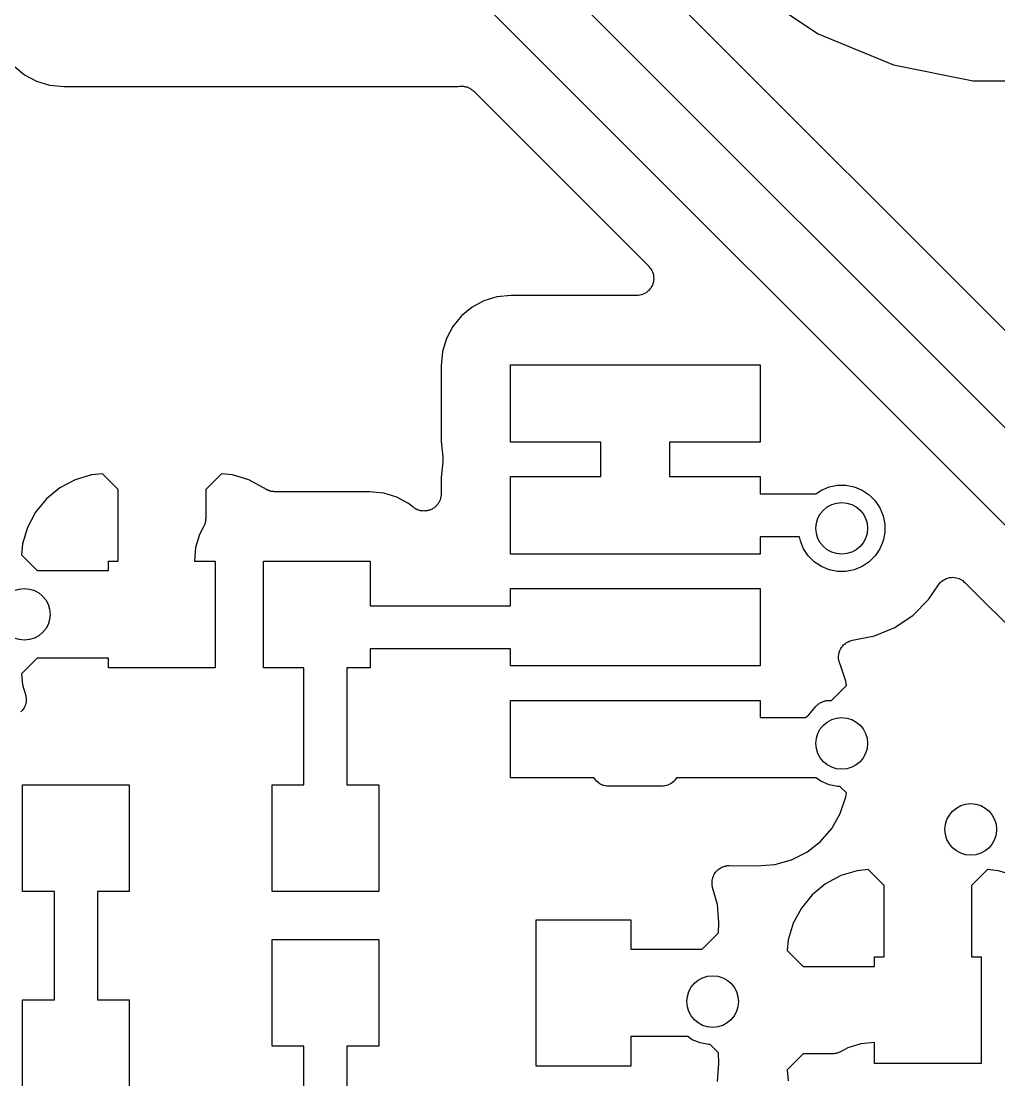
# Model space of a CAD drawing. Extents: x 4.8 to 7.88, y -6.14 to -3.94.
# Drawn here: x 5.8556 to 6.0792, y -5.3033 to -5.0611 of the extents above; entities that cross this region are included whole.
import ezdxf

# ---------------------------------------------------------------- set-up
doc = ezdxf.new("R2010")
doc.units = 0
doc.header["$MEASUREMENT"] = 0
doc.layers.add('BLACK', color=7, linetype='CONTINUOUS')

msp = doc.modelspace()

# ---------------------------------------------------------------- linework, layer by layer
at = {"layer": 'BLACK', "linetype": 'CONTINUOUS'}
for p, q in [((6.11818, -5.16942), (5.97271, -5.02394)), ((5.96057, -5.03408), (6.11842, -5.19193)), ((6.10932, -5.2051), (5.95571, -5.05149)), ((6.02244, -5.05371), (6.03792, -5.06405)), ((6.03792, -5.06405), (6.05512, -5.07117)), ((5.85397, -5.07143), (5.85637, -5.07339)), ((6.05512, -5.07117), (6.07337, -5.0748)), ((5.85637, -5.07339), (5.8591, -5.07486)), ((5.8591, -5.07486), (5.86207, -5.07576)), ((5.86207, -5.07576), (5.86535, -5.07608)), ((5.86535, -5.07608), (5.95552, -5.07608)), ((5.95552, -5.07608), (5.95595, -5.07604)), ((5.95595, -5.07604), (5.956, -5.07603)), ((5.956, -5.07603), (5.95618, -5.07603)), ((5.95618, -5.07603), (5.95635, -5.07602)), ((5.95635, -5.07602), (5.95656, -5.07604)), ((5.95656, -5.07604), (5.95677, -5.07604)), ((5.95677, -5.07604), (5.95694, -5.07608)), ((5.95694, -5.07608), (5.95711, -5.0761)), ((5.95711, -5.0761), (5.95732, -5.07616)), ((5.95732, -5.07616), (5.95752, -5.0762)), ((5.95752, -5.0762), (5.95768, -5.07627)), ((5.95768, -5.07627), (5.95785, -5.07632)), ((5.95785, -5.07632), (5.95803, -5.07642)), ((6.07337, -5.0748), (6.09198, -5.0748)), ((5.95803, -5.07642), (5.95823, -5.0765)), ((5.95823, -5.0765), (5.95837, -5.0766)), ((5.95837, -5.0766), (5.95852, -5.07668)), ((5.95852, -5.07668), (5.95869, -5.07682)), ((5.95869, -5.07682), (5.95886, -5.07694)), ((5.95886, -5.07694), (5.95899, -5.07706)), ((5.95899, -5.07706), (5.95912, -5.07717)), ((5.95912, -5.07717), (5.99915, -5.1172)), ((5.99915, -5.1172), (5.99918, -5.11723)), ((5.99918, -5.11723), (5.99918, -5.11723)), ((5.99918, -5.11723), (5.99918, -5.11723)), ((5.99918, -5.11723), (5.99919, -5.11724)), ((5.99919, -5.11724), (5.99942, -5.11754)), ((5.99942, -5.11754), (5.99966, -5.11783)), ((5.99966, -5.11783), (5.99966, -5.11783)), ((5.99966, -5.11783), (5.99967, -5.11784)), ((5.99967, -5.11784), (5.99984, -5.11818)), ((5.99984, -5.11818), (6.00001, -5.11851)), ((6.00001, -5.11851), (6.00002, -5.11852)), ((6.00002, -5.11852), (6.00002, -5.11852)), ((6.00002, -5.11852), (6.00013, -5.11889)), ((6.00013, -5.11889), (6.00023, -5.11925)), ((6.00023, -5.11925), (6.00023, -5.11925)), ((6.00023, -5.11925), (6.00023, -5.11926)), ((6.00023, -5.11926), (6.00027, -5.11962)), ((6.00027, -5.11962), (6.0003, -5.12001)), ((5.99962, -5.1222), (5.99937, -5.12249)), ((5.99963, -5.12219), (5.99962, -5.12219)), ((5.99962, -5.12219), (5.99962, -5.1222)), ((5.99981, -5.12186), (5.99963, -5.12219)), ((5.99999, -5.12152), (5.99981, -5.12186)), ((6.0001, -5.12115), (5.99999, -5.12151)), ((5.99999, -5.12151), (5.99999, -5.12152)), ((5.99999, -5.12152), (5.99999, -5.12152)), ((6.00022, -5.12079), (6.0001, -5.12115)), ((6.00026, -5.12039), (6.00022, -5.12078)), ((6.00022, -5.12078), (6.00022, -5.12078)), ((6.00022, -5.12078), (6.00022, -5.12079)), ((6.0003, -5.12002), (6.00026, -5.12039)), ((6.0003, -5.12001), (6.0003, -5.12002)), ((6.0003, -5.12002), (6.0003, -5.12002)), ((5.96443, -5.12424), (5.96146, -5.12514)), ((5.96771, -5.12392), (5.96443, -5.12424)), ((5.99636, -5.12392), (5.96771, -5.12392)), ((5.99674, -5.12388), (5.99636, -5.12392)), ((5.99711, -5.12385), (5.99674, -5.12388)), ((5.99712, -5.12385), (5.99711, -5.12385)), ((5.99713, -5.12385), (5.99712, -5.12385)), ((5.99749, -5.12374), (5.99713, -5.12385)), ((5.99785, -5.12363), (5.99749, -5.12374)), ((5.99786, -5.12363), (5.99785, -5.12363)), ((5.99819, -5.12345), (5.99786, -5.12362)), ((5.99786, -5.12362), (5.99786, -5.12363)), ((5.99853, -5.12327), (5.99819, -5.12345)), ((5.99854, -5.12327), (5.99853, -5.12327)), ((5.99882, -5.12303), (5.99854, -5.12326)), ((5.99854, -5.12326), (5.99854, -5.12327)), ((5.99913, -5.12279), (5.99882, -5.12303)), ((5.99914, -5.12278), (5.99913, -5.12278)), ((5.99913, -5.12278), (5.99913, -5.12279)), ((5.99937, -5.12249), (5.99914, -5.12278)), ((5.95873, -5.12661), (5.95633, -5.12857)), ((5.96146, -5.12514), (5.95873, -5.12661)), ((5.95633, -5.12857), (5.95436, -5.13097)), ((5.95436, -5.13097), (5.9529, -5.13371)), ((5.9529, -5.13371), (5.952, -5.13668)), ((5.952, -5.13668), (5.95168, -5.13996)), ((5.95168, -5.13996), (5.95168, -5.15729)), ((5.96752, -5.15748), (5.96752, -5.13976)), ((5.96752, -5.13976), (6.02461, -5.13976)), ((6.02461, -5.13976), (6.02461, -5.15748)), ((5.95168, -5.15729), (5.95203, -5.16088)), ((5.98819, -5.15748), (5.96752, -5.15748)), ((5.98819, -5.16535), (5.98819, -5.15748)), ((6.02461, -5.15748), (6.00394, -5.15748)), ((6.00394, -5.15748), (6.00394, -5.16535)), ((5.95203, -5.16088), (5.95206, -5.16104)), ((5.95206, -5.16104), (5.95206, -5.16106)), ((5.95206, -5.16106), (5.95207, -5.16108)), ((5.95207, -5.16108), (5.95206, -5.16144)), ((5.95203, -5.16199), (5.95168, -5.16555)), ((5.95206, -5.16185), (5.95203, -5.16199)), ((5.95206, -5.16144), (5.95206, -5.16181)), ((5.95206, -5.16181), (5.95206, -5.16183)), ((5.95206, -5.16183), (5.95206, -5.16185)), ((5.87167, -5.16494), (5.8679, -5.16608)), ((5.87416, -5.16469), (5.87167, -5.16494)), ((5.8778, -5.16832), (5.87416, -5.16469)), ((5.90143, -5.16469), (5.8978, -5.16832)), ((5.90392, -5.16494), (5.90143, -5.16469)), ((5.90769, -5.16608), (5.90392, -5.16494)), ((5.95168, -5.16555), (5.95168, -5.16928)), ((5.96752, -5.18307), (5.96752, -5.16535)), ((5.96752, -5.16535), (5.98819, -5.16535)), ((6.00394, -5.16535), (6.02461, -5.16535)), ((6.02461, -5.16535), (6.02461, -5.16929)), ((5.86443, -5.16794), (5.86138, -5.17044)), ((5.8679, -5.16608), (5.86443, -5.16794)), ((5.8778, -5.18465), (5.8778, -5.16832)), ((5.8978, -5.16832), (5.8978, -5.175)), ((5.9112, -5.16796), (5.90769, -5.16608)), ((5.91127, -5.168), (5.9112, -5.16796)), ((5.91141, -5.16811), (5.91127, -5.168)), ((5.91159, -5.16822), (5.91141, -5.16811)), ((5.91177, -5.16834), (5.91159, -5.16822)), ((5.91193, -5.1684), (5.91177, -5.16834)), ((6.03864, -5.16844), (6.04044, -5.1677)), ((6.04044, -5.1677), (6.04234, -5.16732)), ((6.04234, -5.16732), (6.04428, -5.16732)), ((6.04428, -5.16732), (6.04618, -5.1677)), ((6.04618, -5.1677), (6.04797, -5.16844)), ((5.86138, -5.17044), (5.85888, -5.17348)), ((5.91208, -5.16848), (5.91193, -5.1684)), ((5.91228, -5.16855), (5.91208, -5.16848)), ((5.91248, -5.16863), (5.91228, -5.16855)), ((5.91265, -5.16866), (5.91248, -5.16863)), ((5.91281, -5.16872), (5.91265, -5.16866)), ((5.91302, -5.16874), (5.91281, -5.16872)), ((5.91323, -5.16878), (5.91302, -5.16874)), ((5.9134, -5.16878), (5.91323, -5.16878)), ((5.91357, -5.1688), (5.9134, -5.16878)), ((5.91363, -5.1688), (5.91357, -5.1688)), ((5.93524, -5.1688), (5.91363, -5.1688)), ((5.93852, -5.16913), (5.93524, -5.1688)), ((5.94149, -5.17003), (5.93852, -5.16913)), ((5.94422, -5.17149), (5.94149, -5.17003)), ((5.95142, -5.17064), (5.95136, -5.17083)), ((5.9515, -5.17046), (5.95142, -5.17064)), ((5.95153, -5.17027), (5.9515, -5.17046)), ((5.95159, -5.1701), (5.95153, -5.17027)), ((5.95161, -5.1699), (5.95159, -5.1701)), ((5.95165, -5.1697), (5.95161, -5.1699)), ((5.95166, -5.16952), (5.95165, -5.1697)), ((5.95168, -5.16933), (5.95166, -5.16952)), ((5.95168, -5.16928), (5.95168, -5.16933)), ((6.02461, -5.16929), (6.03738, -5.16929)), ((6.03738, -5.16929), (6.03864, -5.16844)), ((6.04797, -5.16844), (6.04958, -5.16952)), ((6.04958, -5.16952), (6.05095, -5.17089)), ((5.94524, -5.17232), (5.94422, -5.17149)), ((5.9454, -5.17243), (5.94524, -5.17232)), ((5.94554, -5.17254), (5.9454, -5.17243)), ((5.94571, -5.17264), (5.94554, -5.17254)), ((5.94588, -5.17275), (5.94571, -5.17264)), ((5.94605, -5.17282), (5.94588, -5.17275)), ((5.94621, -5.17291), (5.94605, -5.17282)), ((5.9464, -5.17297), (5.94621, -5.17291)), ((5.94659, -5.17305), (5.9464, -5.17297)), ((5.94677, -5.17308), (5.94659, -5.17305)), ((5.94695, -5.17314), (5.94677, -5.17308)), ((5.94715, -5.17316), (5.94695, -5.17314)), ((5.94734, -5.1732), (5.94715, -5.17316)), ((5.94753, -5.1732), (5.94734, -5.1732)), ((5.94771, -5.17322), (5.94753, -5.1732)), ((5.94791, -5.1732), (5.94771, -5.17322)), ((5.94811, -5.1732), (5.94791, -5.1732)), ((5.94829, -5.17316), (5.94811, -5.1732)), ((5.94848, -5.17315), (5.94829, -5.17316)), ((5.94867, -5.17309), (5.94848, -5.17315)), ((5.94887, -5.17305), (5.94867, -5.17309)), ((5.94904, -5.17298), (5.94887, -5.17305)), ((5.94921, -5.17293), (5.94904, -5.17298)), ((5.94939, -5.17284), (5.94921, -5.17293)), ((5.94958, -5.17276), (5.94939, -5.17284)), ((5.94973, -5.17266), (5.94958, -5.17276)), ((5.9499, -5.17257), (5.94973, -5.17266)), ((5.95005, -5.17245), (5.9499, -5.17257)), ((5.95022, -5.17234), (5.95005, -5.17245)), ((5.95035, -5.17221), (5.95022, -5.17234)), ((5.95049, -5.17209), (5.95035, -5.17221)), ((5.95062, -5.17194), (5.95049, -5.17209)), ((5.95077, -5.1718), (5.95062, -5.17194)), ((5.95087, -5.17165), (5.95077, -5.1718)), ((5.95099, -5.1715), (5.95087, -5.17165)), ((5.95108, -5.17133), (5.95099, -5.1715)), ((5.9512, -5.17116), (5.95108, -5.17133)), ((5.95127, -5.17099), (5.9512, -5.17116)), ((5.95136, -5.17083), (5.95127, -5.17099)), ((6.05095, -5.17089), (6.05203, -5.1725)), ((6.05203, -5.1725), (6.05277, -5.17429)), ((5.85888, -5.17348), (5.85702, -5.17695)), ((5.89773, -5.17561), (5.89771, -5.17582)), ((5.89778, -5.17539), (5.89773, -5.17561)), ((5.89779, -5.17506), (5.89778, -5.17522)), ((5.89778, -5.17522), (5.89778, -5.17539)), ((5.8978, -5.175), (5.89779, -5.17506)), ((6.05277, -5.17429), (6.05315, -5.1762)), ((5.85702, -5.17695), (5.85588, -5.18072)), ((5.89733, -5.17686), (5.8964, -5.17859)), ((5.8974, -5.1767), (5.89733, -5.17686)), ((5.89748, -5.17655), (5.8974, -5.1767)), ((5.89754, -5.17635), (5.89748, -5.17655)), ((5.89762, -5.17615), (5.89754, -5.17635)), ((5.89766, -5.17598), (5.89762, -5.17615)), ((5.89771, -5.17582), (5.89766, -5.17598)), ((6.05315, -5.1762), (6.05315, -5.17813)), ((5.8964, -5.17859), (5.8955, -5.18156)), ((6.03366, -5.17913), (6.02461, -5.17913)), ((6.02461, -5.17913), (6.02461, -5.18307)), ((6.03384, -5.18004), (6.03366, -5.17913)), ((6.03458, -5.18183), (6.03384, -5.18004)), ((6.05277, -5.18004), (6.05203, -5.18183)), ((6.05315, -5.17813), (6.05277, -5.18004)), ((5.85588, -5.18072), (5.85563, -5.18322)), ((5.8955, -5.18156), (5.8952, -5.18465)), ((6.03566, -5.18344), (6.03458, -5.18183)), ((6.05203, -5.18183), (6.05095, -5.18344)), ((5.85563, -5.18322), (5.85927, -5.18685)), ((5.87559, -5.18685), (5.87559, -5.18465)), ((5.87559, -5.18465), (5.8778, -5.18465)), ((5.8952, -5.18465), (5.9, -5.18465)), ((5.9, -5.18465), (5.9, -5.20906)), ((5.91102, -5.20906), (5.91102, -5.18465)), ((5.91102, -5.18465), (5.93543, -5.18465)), ((5.93543, -5.18465), (5.93543, -5.19488)), ((6.02461, -5.18307), (5.96752, -5.18307)), ((6.03703, -5.18481), (6.03566, -5.18344)), ((6.03864, -5.18589), (6.03703, -5.18481)), ((6.04958, -5.18481), (6.04797, -5.18589)), ((6.05095, -5.18344), (6.04958, -5.18481)), ((5.85927, -5.18685), (5.87559, -5.18685)), ((6.04044, -5.18663), (6.03864, -5.18589)), ((6.04234, -5.18701), (6.04044, -5.18663)), ((6.04428, -5.18701), (6.04234, -5.18701)), ((6.04618, -5.18663), (6.04428, -5.18701)), ((6.04797, -5.18589), (6.04618, -5.18663)), ((6.06318, -5.19348), (6.06542, -5.19013)), ((6.06542, -5.19013), (6.06544, -5.1901)), ((6.06544, -5.1901), (6.06545, -5.19008)), ((6.06544, -5.1901), (6.06544, -5.1901)), ((6.06544, -5.1901), (6.06544, -5.1901)), ((6.06545, -5.19008), (6.06569, -5.1898)), ((6.06569, -5.1898), (6.06593, -5.18951)), ((6.06593, -5.18951), (6.06594, -5.18951)), ((6.06594, -5.18951), (6.06595, -5.1895)), ((6.06595, -5.1895), (6.06624, -5.18926)), ((6.06624, -5.18926), (6.06653, -5.18903)), ((6.06653, -5.18903), (6.06654, -5.18902)), ((6.06654, -5.18902), (6.06655, -5.18902)), ((6.06655, -5.18902), (6.06688, -5.18884)), ((6.06688, -5.18884), (6.06721, -5.18867)), ((6.06721, -5.18867), (6.06722, -5.18867)), ((6.06722, -5.18867), (6.06723, -5.18866)), ((6.06723, -5.18866), (6.06759, -5.18856)), ((6.06759, -5.18856), (6.06794, -5.18845)), ((6.06794, -5.18845), (6.06796, -5.18845)), ((6.06796, -5.18845), (6.06797, -5.18845)), ((6.06797, -5.18845), (6.06834, -5.18841)), ((6.06834, -5.18841), (6.06871, -5.18838)), ((6.06871, -5.18838), (6.06872, -5.18838)), ((6.06872, -5.18838), (6.06873, -5.18838)), ((6.06873, -5.18838), (6.0691, -5.18842)), ((6.0691, -5.18842), (6.06947, -5.18846)), ((6.06947, -5.18846), (6.06949, -5.18846)), ((6.06949, -5.18846), (6.0695, -5.18846)), ((6.0695, -5.18846), (6.06985, -5.18857)), ((6.06985, -5.18857), (6.07021, -5.18868)), ((6.07021, -5.18868), (6.07022, -5.18869)), ((6.07022, -5.18869), (6.07023, -5.18869)), ((6.07023, -5.18869), (6.07056, -5.18887)), ((6.07056, -5.18887), (6.07089, -5.18904)), ((6.07089, -5.18904), (6.0709, -5.18905)), ((6.0709, -5.18905), (6.07091, -5.18906)), ((6.07091, -5.18906), (6.07119, -5.1893)), ((6.07119, -5.1893), (6.07148, -5.18953)), ((6.07148, -5.18953), (6.0975, -5.21555)), ((5.96752, -5.19488), (5.96752, -5.19094)), ((5.96752, -5.19094), (6.02461, -5.19094)), ((6.02461, -5.19094), (6.02461, -5.20866)), ((5.93543, -5.19488), (5.96752, -5.19488)), ((6.05962, -5.19704), (6.06318, -5.19348)), ((6.05543, -5.19984), (6.05962, -5.19704)), ((6.05077, -5.20177), (6.05543, -5.19984)), ((6.04574, -5.20277), (6.05077, -5.20177)), ((5.96752, -5.20472), (5.93543, -5.20472)), ((5.93543, -5.20472), (5.93543, -5.20906)), ((5.96752, -5.20866), (5.96752, -5.20472)), ((6.04301, -5.20483), (6.04313, -5.20464)), ((6.04313, -5.20464), (6.04324, -5.20444)), ((6.04324, -5.20444), (6.04334, -5.20432)), ((6.04334, -5.20432), (6.04343, -5.20419)), ((6.04343, -5.20419), (6.04359, -5.20402)), ((6.04359, -5.20402), (6.04373, -5.20384)), ((6.04373, -5.20384), (6.04385, -5.20375)), ((6.04385, -5.20375), (6.04396, -5.20364)), ((6.04396, -5.20364), (6.04415, -5.2035)), ((6.04415, -5.2035), (6.04433, -5.20336)), ((6.04433, -5.20336), (6.04446, -5.20328)), ((6.04446, -5.20328), (6.04459, -5.2032)), ((6.04459, -5.2032), (6.0448, -5.2031)), ((6.0448, -5.2031), (6.04501, -5.203)), ((6.04501, -5.203), (6.04515, -5.20295)), ((6.04515, -5.20295), (6.0453, -5.20289)), ((6.0453, -5.20289), (6.04552, -5.20284)), ((6.04552, -5.20284), (6.04574, -5.20277)), ((5.85927, -5.20685), (5.85563, -5.21048)), ((5.87559, -5.20685), (5.85927, -5.20685)), ((5.87559, -5.20906), (5.87559, -5.20685)), ((6.04257, -5.20661), (6.04259, -5.20646)), ((6.04259, -5.20684), (6.04257, -5.20661)), ((6.04259, -5.2063), (6.04263, -5.20608)), ((6.04259, -5.20646), (6.04259, -5.2063)), ((6.0426, -5.20707), (6.04259, -5.20684)), ((6.04263, -5.20722), (6.0426, -5.20707)), ((6.04263, -5.20608), (6.04265, -5.20585)), ((6.04265, -5.20585), (6.0427, -5.2057)), ((6.0427, -5.2057), (6.04273, -5.20555)), ((6.04273, -5.20555), (6.04281, -5.20533)), ((6.04281, -5.20533), (6.04288, -5.20511)), ((6.04288, -5.20511), (6.04295, -5.20498)), ((6.04295, -5.20498), (6.04301, -5.20483)), ((5.9, -5.20906), (5.87559, -5.20906)), ((5.92028, -5.20906), (5.91102, -5.20906)), ((5.92028, -5.23583), (5.92028, -5.20906)), ((5.93543, -5.20906), (5.93012, -5.20906)), ((5.93012, -5.20906), (5.93012, -5.23583)), ((6.02461, -5.20866), (5.96752, -5.20866)), ((6.04264, -5.20738), (6.04263, -5.20722)), ((6.04271, -5.2076), (6.04264, -5.20738)), ((6.04276, -5.20782), (6.04271, -5.2076)), ((6.04282, -5.20796), (6.04276, -5.20782)), ((6.04286, -5.20811), (6.04282, -5.20796)), ((6.04293, -5.20824), (6.04286, -5.20811)), ((6.04422, -5.21216), (6.04293, -5.20824)), ((5.85563, -5.21048), (5.85588, -5.21298)), ((5.85588, -5.21298), (5.85656, -5.21521)), ((6.04093, -5.21654), (6.04436, -5.2131)), ((6.04436, -5.2131), (6.04422, -5.21216)), ((5.85656, -5.21521), (5.85657, -5.21524)), ((5.85657, -5.21524), (5.85657, -5.21524)), ((5.85657, -5.21524), (5.85657, -5.21524)), ((5.85657, -5.21524), (5.85657, -5.21526)), ((5.85657, -5.21526), (5.85664, -5.21563)), ((5.8567, -5.21679), (5.85663, -5.21715)), ((5.85664, -5.21563), (5.85671, -5.21599)), ((5.85671, -5.21676), (5.8567, -5.21677)), ((5.8567, -5.21677), (5.8567, -5.21679)), ((5.85671, -5.21599), (5.85671, -5.21601)), ((5.85671, -5.21601), (5.85671, -5.21602)), ((5.85671, -5.21602), (5.85671, -5.21639)), ((5.85671, -5.21639), (5.85671, -5.21676)), ((5.96752, -5.23425), (5.96752, -5.21654)), ((5.96752, -5.21654), (6.02461, -5.21654)), ((6.02461, -5.21654), (6.02461, -5.22047)), ((6.03873, -5.21691), (6.03888, -5.21683)), ((6.03888, -5.21683), (6.03908, -5.21677)), ((6.03908, -5.21677), (6.03928, -5.21669)), ((6.03928, -5.21669), (6.03945, -5.21666)), ((6.03945, -5.21666), (6.03961, -5.21661)), ((6.03961, -5.21661), (6.03983, -5.21659)), ((6.03983, -5.21659), (6.04003, -5.21655)), ((6.04003, -5.21655), (6.04021, -5.21655)), ((6.04021, -5.21655), (6.04038, -5.21654)), ((6.04038, -5.21654), (6.04093, -5.21654)), ((5.85581, -5.21888), (5.85554, -5.21914)), ((5.85582, -5.21887), (5.85581, -5.21888)), ((5.85604, -5.21855), (5.85582, -5.21886)), ((5.85582, -5.21886), (5.85582, -5.21887)), ((5.85624, -5.21825), (5.85604, -5.21855)), ((5.85625, -5.21823), (5.85624, -5.21825)), ((5.8564, -5.21788), (5.85625, -5.21822)), ((5.85625, -5.21822), (5.85625, -5.21823)), ((5.85654, -5.21754), (5.8564, -5.21788)), ((5.85655, -5.21753), (5.85654, -5.21754)), ((5.85663, -5.21715), (5.85655, -5.21752)), ((5.85655, -5.21752), (5.85655, -5.21753)), ((6.0358, -5.21985), (6.03734, -5.21797)), ((6.03734, -5.21797), (6.03737, -5.21793)), ((6.03737, -5.21793), (6.03749, -5.21781)), ((6.03749, -5.21781), (6.0376, -5.21768)), ((6.0376, -5.21768), (6.03777, -5.21754)), ((6.03777, -5.21754), (6.03792, -5.2174)), ((6.03792, -5.2174), (6.03807, -5.2173)), ((6.03807, -5.2173), (6.0382, -5.21719)), ((6.0382, -5.21719), (6.03839, -5.21709)), ((6.03839, -5.21709), (6.03857, -5.21698)), ((6.03857, -5.21698), (6.03873, -5.21691)), ((6.02461, -5.22047), (6.03504, -5.22047)), ((6.03504, -5.22047), (6.0358, -5.21985)), ((5.85591, -5.26024), (5.85591, -5.23583)), ((5.85591, -5.23583), (5.88031, -5.23583)), ((5.88031, -5.23583), (5.88031, -5.26024)), ((5.91299, -5.26024), (5.91299, -5.23583)), ((5.91299, -5.23583), (5.92028, -5.23583)), ((5.93012, -5.23583), (5.9374, -5.23583)), ((5.9374, -5.23583), (5.9374, -5.26024)), ((5.98663, -5.23425), (5.96752, -5.23425)), ((5.98671, -5.2344), (5.98663, -5.23425)), ((5.98671, -5.23441), (5.98671, -5.2344)), ((5.98672, -5.23442), (5.98671, -5.23441)), ((5.98696, -5.23471), (5.98672, -5.23442)), ((5.98719, -5.235), (5.98696, -5.23471)), ((5.9872, -5.23501), (5.98719, -5.235)), ((5.98721, -5.23502), (5.9872, -5.23501)), ((5.98749, -5.23525), (5.98721, -5.23502)), ((5.98778, -5.23549), (5.98749, -5.23525)), ((5.98779, -5.2355), (5.98778, -5.23549)), ((5.9878, -5.23551), (5.98779, -5.2355)), ((5.98812, -5.23568), (5.9878, -5.23551)), ((5.98845, -5.23586), (5.98812, -5.23568)), ((5.98846, -5.23587), (5.98845, -5.23586)), ((5.98847, -5.23587), (5.98846, -5.23587)), ((5.98883, -5.23598), (5.98847, -5.23587)), ((5.98918, -5.2361), (5.98883, -5.23598)), ((5.9892, -5.2361), (5.98918, -5.2361)), ((5.98921, -5.2361), (5.9892, -5.2361)), ((5.98958, -5.23614), (5.98921, -5.2361)), ((5.98995, -5.23618), (5.98958, -5.23614)), ((5.98997, -5.23618), (5.98995, -5.23618)), ((5.99, -5.23618), (5.98997, -5.23618)), ((5.98997, -5.23618), (5.98997, -5.23618)), ((5.98997, -5.23618), (5.98997, -5.23618)), ((6.00213, -5.23618), (5.99, -5.23618)), ((6.00249, -5.23615), (6.00213, -5.23618)), ((6.00286, -5.23611), (6.00249, -5.23615)), ((6.00288, -5.23611), (6.00286, -5.23611)), ((6.00289, -5.23611), (6.00288, -5.23611)), ((6.00325, -5.236), (6.00289, -5.23611)), ((6.0036, -5.23589), (6.00325, -5.236)), ((6.00361, -5.23589), (6.0036, -5.23589)), ((6.00363, -5.23588), (6.00361, -5.23589)), ((6.00396, -5.23571), (6.00363, -5.23588)), ((6.00428, -5.23554), (6.00396, -5.23571)), ((6.00429, -5.23553), (6.00428, -5.23554)), ((6.0043, -5.23552), (6.00429, -5.23553)), ((6.00459, -5.23529), (6.0043, -5.23552)), ((6.00488, -5.23506), (6.00459, -5.23529)), ((6.00489, -5.23505), (6.00488, -5.23506)), ((6.0049, -5.23504), (6.00489, -5.23505)), ((6.00514, -5.23475), (6.0049, -5.23504)), ((6.00537, -5.23447), (6.00514, -5.23475)), ((6.00538, -5.23446), (6.00537, -5.23447)), ((6.00539, -5.23445), (6.00538, -5.23446)), ((6.00549, -5.23425), (6.00539, -5.23445)), ((6.03738, -5.23425), (6.00549, -5.23425)), ((6.03864, -5.2351), (6.03738, -5.23425)), ((6.04044, -5.23584), (6.03864, -5.2351)), ((6.04234, -5.23622), (6.04044, -5.23584)), ((6.0429, -5.23622), (6.04234, -5.23622)), ((6.04436, -5.23769), (6.0429, -5.23622)), ((6.04422, -5.23863), (6.04436, -5.23769)), ((6.04297, -5.24241), (6.04422, -5.23863)), ((6.04103, -5.24584), (6.04297, -5.24241)), ((6.03845, -5.24882), (6.04103, -5.24584)), ((6.03535, -5.25124), (6.03845, -5.24882)), ((6.02803, -5.25406), (6.03183, -5.25301)), ((6.03183, -5.25301), (6.03535, -5.25124)), ((6.0146, -5.25566), (6.01471, -5.25556)), ((6.01471, -5.25556), (6.01481, -5.25544)), ((6.01481, -5.25544), (6.01499, -5.2553)), ((6.01499, -5.2553), (6.01516, -5.25514)), ((6.01516, -5.25514), (6.01529, -5.25506)), ((6.01529, -5.25506), (6.01541, -5.25496)), ((6.01541, -5.25496), (6.01561, -5.25485)), ((6.01561, -5.25485), (6.01581, -5.25473)), ((6.01581, -5.25473), (6.01595, -5.25467)), ((6.01595, -5.25467), (6.01609, -5.2546)), ((6.01609, -5.2546), (6.01631, -5.25454)), ((6.01631, -5.25454), (6.01653, -5.25446)), ((6.01653, -5.25446), (6.01668, -5.25443)), ((6.01668, -5.25443), (6.01682, -5.25439)), ((6.01682, -5.25439), (6.01705, -5.25437)), ((6.01705, -5.25437), (6.01728, -5.25433)), ((6.01728, -5.25433), (6.01744, -5.25433)), ((6.01744, -5.25433), (6.01759, -5.25432)), ((6.01759, -5.25432), (6.02387, -5.25436)), ((6.02387, -5.25436), (6.02803, -5.25406)), ((6.04687, -5.25549), (6.0431, -5.25663)), ((6.04936, -5.25524), (6.04687, -5.25549)), ((6.05299, -5.25887), (6.04936, -5.25524)), ((6.07663, -5.25524), (6.07299, -5.25887)), ((6.07912, -5.25549), (6.07663, -5.25524)), ((6.08289, -5.25663), (6.07912, -5.25549)), ((6.01363, -5.2582), (6.01365, -5.25797)), ((6.01365, -5.25797), (6.01366, -5.25774)), ((6.01366, -5.25774), (6.01369, -5.25759)), ((6.01369, -5.25759), (6.01371, -5.25744)), ((6.01371, -5.25744), (6.01378, -5.25721)), ((6.01378, -5.25721), (6.01383, -5.25699)), ((6.01383, -5.25699), (6.0139, -5.25685)), ((6.0139, -5.25685), (6.01394, -5.2567)), ((6.01394, -5.2567), (6.01405, -5.2565)), ((6.01405, -5.2565), (6.01415, -5.25629)), ((6.01415, -5.25629), (6.01424, -5.25616)), ((6.01424, -5.25616), (6.01431, -5.25603)), ((6.01431, -5.25603), (6.01446, -5.25585)), ((6.01446, -5.25585), (6.0146, -5.25566)), ((6.0431, -5.25663), (6.03962, -5.25849)), ((5.86319, -5.26024), (5.85591, -5.26024)), ((5.86319, -5.28504), (5.86319, -5.26024)), ((5.88031, -5.26024), (5.87303, -5.26024)), ((5.87303, -5.26024), (5.87303, -5.28504)), ((5.9374, -5.26024), (5.91299, -5.26024)), ((6.01364, -5.25835), (6.01363, -5.2582)), ((6.01363, -5.2585), (6.01364, -5.25835)), ((6.01367, -5.25873), (6.01363, -5.2585)), ((6.01369, -5.25896), (6.01367, -5.25873)), ((6.01373, -5.25911), (6.01369, -5.25896)), ((6.01376, -5.25926), (6.01373, -5.25911)), ((6.01377, -5.25932), (6.01376, -5.25926)), ((6.01487, -5.26323), (6.01377, -5.25932)), ((6.03962, -5.25849), (6.03658, -5.26099)), ((6.05299, -5.2752), (6.05299, -5.25887)), ((6.07299, -5.25887), (6.07299, -5.2752)), ((6.03658, -5.26099), (6.03408, -5.26403)), ((6.01519, -5.26734), (6.01487, -5.26323)), ((6.03408, -5.26403), (6.03222, -5.26751)), ((5.97343, -5.3002), (5.97343, -5.26673)), ((5.97343, -5.26673), (5.99508, -5.26673)), ((5.99508, -5.26673), (5.99508, -5.27346)), ((6.01512, -5.26974), (6.01519, -5.26734)), ((6.03222, -5.26751), (6.03108, -5.27128)), ((6.0114, -5.27346), (6.01512, -5.26974)), ((5.91299, -5.29567), (5.91299, -5.27126)), ((5.91299, -5.27126), (5.9374, -5.27126)), ((5.9374, -5.27126), (5.9374, -5.29567)), ((6.03108, -5.27128), (6.03083, -5.27377)), ((5.99508, -5.27346), (6.0114, -5.27346)), ((6.03083, -5.27377), (6.03447, -5.2774)), ((6.05079, -5.2774), (6.05079, -5.2752)), ((6.05079, -5.2752), (6.05299, -5.2752)), ((6.07299, -5.2752), (6.0752, -5.2752)), ((6.0752, -5.2752), (6.0752, -5.29961)), ((6.03447, -5.2774), (6.05079, -5.2774)), ((5.85591, -5.30945), (5.85591, -5.28504)), ((5.85591, -5.28504), (5.86319, -5.28504)), ((5.87303, -5.28504), (5.88031, -5.28504)), ((5.88031, -5.28504), (5.88031, -5.30945)), ((6.00808, -5.29346), (5.99508, -5.29346)), ((5.99508, -5.29346), (5.99508, -5.3002)), ((6.00912, -5.29416), (6.00808, -5.29346)), ((6.01091, -5.2949), (6.00912, -5.29416)), ((5.92028, -5.29567), (5.91299, -5.29567)), ((5.92028, -5.30527), (5.92028, -5.29567)), ((5.9374, -5.29567), (5.93012, -5.29567)), ((5.93012, -5.29567), (5.93012, -5.31292)), ((6.01281, -5.29528), (6.01091, -5.2949)), ((6.01321, -5.29528), (6.01281, -5.29528)), ((6.01512, -5.29719), (6.01321, -5.29528)), ((6.04473, -5.29601), (6.043, -5.29694)), ((6.0477, -5.29511), (6.04473, -5.29601)), ((6.05079, -5.29481), (6.0477, -5.29511)), ((6.05079, -5.29961), (6.05079, -5.29481)), ((6.01519, -5.29959), (6.01512, -5.29719)), ((6.03447, -5.2974), (6.03083, -5.30104)), ((6.04114, -5.2974), (6.03447, -5.2974)), ((6.04131, -5.29739), (6.04114, -5.2974)), ((6.04148, -5.29739), (6.04131, -5.29739)), ((6.04169, -5.29735), (6.04148, -5.29739)), ((6.04191, -5.29733), (6.04169, -5.29735)), ((6.04207, -5.29728), (6.04191, -5.29733)), ((6.04224, -5.29725), (6.04207, -5.29728)), ((6.04244, -5.29717), (6.04224, -5.29725)), ((6.04264, -5.2971), (6.04244, -5.29717)), ((6.04279, -5.29702), (6.04264, -5.2971)), ((6.04295, -5.29696), (6.04279, -5.29702)), ((6.043, -5.29694), (6.04295, -5.29696)), ((5.99508, -5.3002), (5.97343, -5.3002)), ((6.01487, -5.3037), (6.01519, -5.29959)), ((6.03083, -5.30104), (6.03108, -5.30353)), ((6.0752, -5.29961), (6.05079, -5.29961))]:
    msp.add_line(p, q, dxfattribs=at)
at = {"layer": 'BLACK'}
for centre in [(6.04331, -5.17717), (5.8563, -5.19685), (6.04331, -5.22638), (6.07283, -5.24606), (6.01378, -5.28543)]:
    msp.add_circle(centre, 0.00591, dxfattribs=at)

doc.saveas('drawing.dxf')
